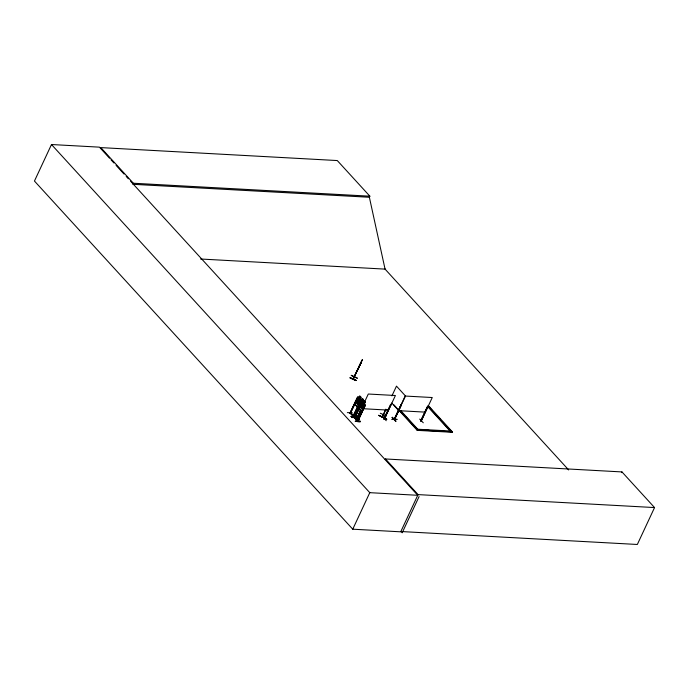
<?xml version="1.0" encoding="UTF-8"?>
<svg xmlns="http://www.w3.org/2000/svg" width="689" height="689" viewBox="0 0 689 689"><rect width="100%" height="100%" fill="white"/><g stroke="black" fill="none" stroke-linecap="round" stroke-linejoin="round"><path stroke-width="1.03" d="M359.038 403.659L358.917 405.7L359.959 406.837M383.015 417.095L386.228 420.721M419.67 419.067L423.296 422.796M360.407 406.243L360.605 403.926L359.184 404.986L358.831 404.615L360.562 403.298L360.821 400.455L361.002 403.143L362.293 402.169M383.093 414.856L383.584 414.399M353.526 378.726L352.949 379.157L354.215 376.642M355.446 421.444C360.287 419.455 363.981 423.175 355.317 421.186M356.084 416.776L356.179 416.483M356.187 416.535L350.977 416.535L356.23 416.957M360.381 421.444L355.257 421.237M359.081 408.982L359.58 406.777L359.133 408.982L361.768 411.841L359.133 408.982M361.114 410.437L357.849 417.568L357.686 417.026M358.099 417.034L357.513 416.836M384.496 419.033L383.945 418.972L391.145 404.262L384.333 418.481M394.702 419.584L394.177 419.549L401.05 404.727M427.542 406.252L428.119 406.407L427.542 406.252L420.678 420.867C421.694 421.651 421.72 419.851 421.013 420.316M392.058 419.489L397.174 419.368L391.963 419.403M379.346 415.424C402.118 426.887 364.102 408.086 385.16 418.628M380.311 413.236L386.365 415.923M383.273 414.477L382.111 417.052L385.762 409.232M383.48 414.571L382.378 417.112M359.279 366.462L358.754 367.556L359.985 364.972M359.546 365.687C358.59 367.711 361.647 361.148 360.683 363.181M351.312 375.324L357.272 378.209M358.28 368.357L357.634 369.933L358.297 368.322M357.307 378.14L351.278 375.393M109.56 158.229L99.44 147.153L51.486 144.526L34.45 181.052L352.751 529.195L400.705 531.822L418.059 494.607L385.478 458.969L385.16 459.658M133.373 183.24L132.874 184.299L369.373 197.261L369.864 196.193L337.283 160.554L100.792 147.601L133.373 183.24L369.864 196.193M350.09 377.822C357.264 380.905 359.021 382.059 350.021 377.951M352.975 379.139L361.182 362.268M354.12 376.788L362.448 359.503L360.993 362.758M350.339 413.322L357.324 398.716L350.374 413.357L349.978 412.952L350.477 412.47M360.855 399.878L360.915 400.903L353.379 416.647L350.029 412.987L357.488 397.243L358.237 397.036L360.812 399.921M357.548 397.243L350.038 413.021M350.245 413.279L350.227 412.453M360.812 400.886L359.968 399.06L360.924 397.252L359.761 396.123L358.978 397.932L358.134 397.915L356.566 401.274L356.463 403.323L357.505 404.46L358.745 403.625L360.304 400.275L360.02 399.069L360.803 397.26M351.958 417.207L357.031 417.465L351.976 417.224M353.629 416.087L353.336 416.621L353.285 415.717L353.853 416.096L350.727 412.987M353.052 416.32L360.063 401.678L353.035 416.242M360.915 400.903L353.595 416.664L350.227 413.004M362.328 398.518L361.424 400.214M357.746 420.428L357.703 421.358L354.31 417.689L361.777 401.945L362.526 401.739L363.249 402.531M354.551 417.741L361.837 401.945L362.517 401.816L365.101 404.624L365.144 405.606L357.875 421.367L354.456 417.655M361.613 403.418L361.131 403.074L361.613 403.418L354.835 418.068L354.568 417.189M363.43 399.637L362.474 401.446L363.43 399.637L362.319 398.414L361.432 400.309L360.597 400.3M363.206 402.626C363.275 398.785 366.643 402.359 364.309 403.771L364.593 404.977L363.025 408.336L361.794 409.163L360.743 408.026L360.855 405.976L362.423 402.626L363.267 402.634L364.102 400.834M357.737 417.413L357.169 417.362L360.536 410.282M360.657 410.411L357.29 417.508L357.987 416.879M364.662 401.816L368.296 394.022L395.408 395.512L384.436 419.033L383.876 418.852M357.651 417.396L360.993 410.308M364.257 403.763L365.092 401.971M357.78 420.462L357.367 421.022M357.341 421.022L364.171 406.372L364.653 406.717L364.171 406.372M364.343 406.381L357.565 421.005M357.634 421.306L364.481 406.708M365.153 405.588L361.716 411.841M358.702 419.257L355.257 415.545L358.668 419.274L359.09 418.998L355.627 415.295L359.055 419.007M391.929 395.874L396.476 386.133L405.52 396.029L394.392 419.334M385.969 409.326L382.361 417.129M390.689 404.236L383.825 418.843L384.703 418.464M392.463 417.327L395.925 421.013M392.497 417.301L392.093 417.594L395.796 421.323M394.556 419.412L394.022 419.386L394.831 418.895M394.263 419.558L405.149 396.046L432.253 397.527L421.289 421.057M401.222 404.736L394.203 419.36M394.633 419.592L401.463 404.943L400.886 404.796L401.463 404.943M352.751 529.195L369.786 492.669L51.486 144.526M421.401 420.342L420.79 420.996L427.662 406.381M427.998 406.277L421.186 420.893L420.695 420.833M432.322 410.627L428.834 406.811L429.049 406.355L452.32 431.814L452.113 432.27L417.233 430.358L417.448 429.902L399.827 410.627M450.46 431.495L450.675 431.038L416.793 429.178L416.578 429.635L417.775 429.238L400.817 410.687M419.084 496.562L402.187 532.786L401.041 531.529M621.65 472.611L621.969 471.931L385.478 458.969M621.969 471.931L654.55 507.569L637.334 544.474L400.843 531.52M350.21 377.555L356.213 380.354M358.883 367.03L360.046 364.559M360.201 364.248L361.32 361.871M361.019 362.672L353.354 379.088M360.795 363.163L361.217 362.095M357.565 369.898L358.65 367.805M359.425 366.117L359.796 365.377M354.43 376.745L353.199 379.251L353.345 378.407M358.633 405.675L357.427 407.139L354.792 404.279L355.24 402.075L354.844 404.279L357.488 407.053M355.498 415.536L358.943 419.3M395.77 421.272L392.093 417.586M352.423 412.857L347.359 412.616M351.838 417.525L356.885 417.698M360.614 406.777L360.864 407.302L362.285 406.234L362.448 409.042L362.715 406.097C365.041 405.511 364.507 403.332 362.681 405.451L362.492 402.772L362.242 405.606L360.468 406.467M354.327 417.723L354.525 417.121L355.059 417.491M360.046 399.689L360.752 399.499M357.513 397.303L358.228 397.114M357.014 398.38L357.324 398.716M360.192 402.006L359.882 401.67M364.162 402.901L364.619 402.927L364.059 402.677M364.317 403.745L365.204 405.606M353.388 415.872L350.546 412.978M350.977 416.535L356.101 416.802M351.648 417.319L357.04 417.474M357.798 417.534L357.419 417.534M357.677 420.574L354.835 417.68M355.455 421.392L360.519 421.668M200.594 259.012L385.616 269.149M360.071 399.629L360.76 399.422L363.301 402.255M427.593 406.958L429.703 407.078L427.378 407.414M363.568 408.749L388.596 410.119M398.337 410.653L425.44 412.143M359.925 409.524L357.315 406.665M423.985 430.039L429.281 430.332M436.697 430.737L440.934 430.969M417.448 429.902L452.32 431.814M418.059 494.607L654.55 507.569M369.786 492.669L417.741 495.296L130.54 181.164M394.78 418.895L394.272 418.869M384.333 418.869L383.825 418.843M385.478 409.774L387.881 409.602M354.559 417.982L362.199 402.049L361.157 400.912L359.589 404.262L360.631 405.399M357.849 420.746L355.007 417.689M360.924 397.252L359.753 396.029L358.917 397.923L358.168 397.114M364.093 400.731L365.213 401.954M568.666 469.95L385.056 269.123L369.373 197.261M435.853 414.494L440.099 419.127M442.924 422.219L452.113 432.27M400.602 411.144L402.721 413.46M405.554 416.552L409.791 421.186M413.322 425.053L417.568 429.695M393.962 404.899L417.233 430.358M391.748 403.031L398.707 410.635M362.276 398.509L363.31 399.646M111.007 159.805L113.9 162.974M116.071 165.343L124.029 174.05M126.199 176.418L128.369 178.795M357.806 403.857L358.159 404.331L358.426 401.394C360.821 400.877 360.132 398.526 358.392 400.748L358.202 398.061L357.953 400.903L356.239 402.152L356.575 402.6L358.004 401.532L357.806 403.857M358.693 398.526L357.135 401.885L358.177 403.022L359.744 399.663L358.693 398.526M359.865 396.631L359.58 397.234L360.252 397.966L360.536 397.364L359.865 396.631M362.319 399.017L362.044 399.611L362.707 400.343L362.991 399.749L362.319 399.017M362.982 403.229L361.415 406.588L362.466 407.724L364.033 404.365L362.982 403.229M364.145 401.334L363.87 401.937L364.541 402.669L364.825 402.066L364.145 401.334M428.722 407.027L428.506 407.483L451.123 432.218L451.329 431.762L428.722 407.027M359.46 365.971L358.556 368.064L359.46 365.971"/></g></svg>
